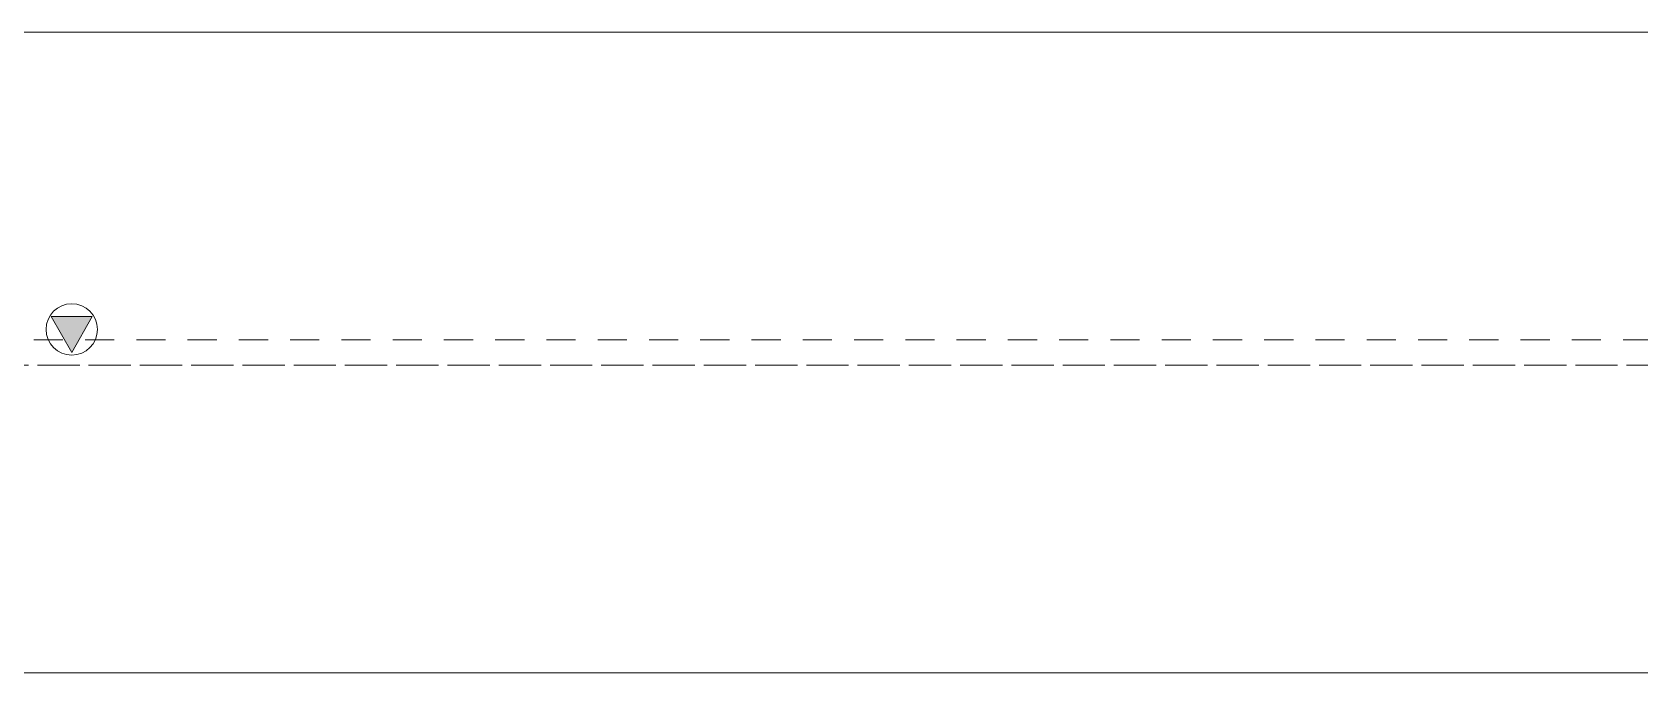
# Model space of a CAD drawing. Header units: millimetres. Extents: x 2 to 825, y 1 to 579.
# Drawn here: x 146.6 to 209.3, y 442.6 to 467.6 of the extents above; entities that cross this region are included whole.
import ezdxf

# ---------------------------------------------------------------- set-up
doc = ezdxf.new("R2010")
doc.units = ezdxf.units.MM
doc.linetypes.add('XKITLINE00', pattern=[0])
doc.linetypes.add('XKITLINE01', pattern=[4, 1, -1, 1, -1])
doc.layers.add('Part', color=2, linetype='Continuous', lineweight=0)

# ---------------------------------------------------------------- blocks, each defined once
blk = doc.blocks.new('*A36')
at = {"layer": 'Part'}
blk.add_hatch(color=2, dxfattribs=at).paths.add_polyline_path([(147.374, 456.542), (148.974, 456.542), (148.174, 455.142)], flags=17)
at = {"layer": 'Part', "color": 2, "linetype": 'XKITLINE00', "lineweight": 0}
for p, q in [((613.696, 467.642), (110.741, 467.642)), ((148.174, 455.142), (147.374, 456.542)), ((147.374, 456.542), (148.974, 456.542)), ((148.974, 456.542), (148.174, 455.142)), ((613.696, 442.642), (110.741, 442.642))]:
    blk.add_line(p, q, dxfattribs=at)
at = {"layer": 'Part', "color": 7, "linetype": 'XKITLINE01', "lineweight": 0}
for p, q in [((613.696, 455.642), (105.483, 455.642)), ((105.483, 454.642), (613.696, 454.642))]:
    blk.add_line(p, q, dxfattribs=at)
at = {"layer": 'Part', "color": 2, "linetype": 'XKITLINE00', "lineweight": 0}
blk.add_circle((148.174, 456.042), 1, dxfattribs=at)
blk = doc.blocks.new('*A49')
at = {"layer": 'Part', "color": 7, "linetype": 'XKITLINE01', "lineweight": 0}
for p, q in [((382.089, 467.642), (100.222, 467.642)), ((381.832, 455.642), (100.393, 455.642)), ((381.832, 454.642), (100.393, 454.642)), ((382.089, 442.642), (100.222, 442.642))]:
    blk.add_line(p, q, dxfattribs=at)

msp = doc.modelspace()

# ---------------------------------------------------------------- block references
at = {"lineweight": 0}
msp.add_blockref('*A49', (0, 0), dxfattribs=at)
at = {"layer": 'Part', "lineweight": 0}
msp.add_blockref('*A36', (0, 0), dxfattribs=at)

doc.saveas('drawing.dxf')
